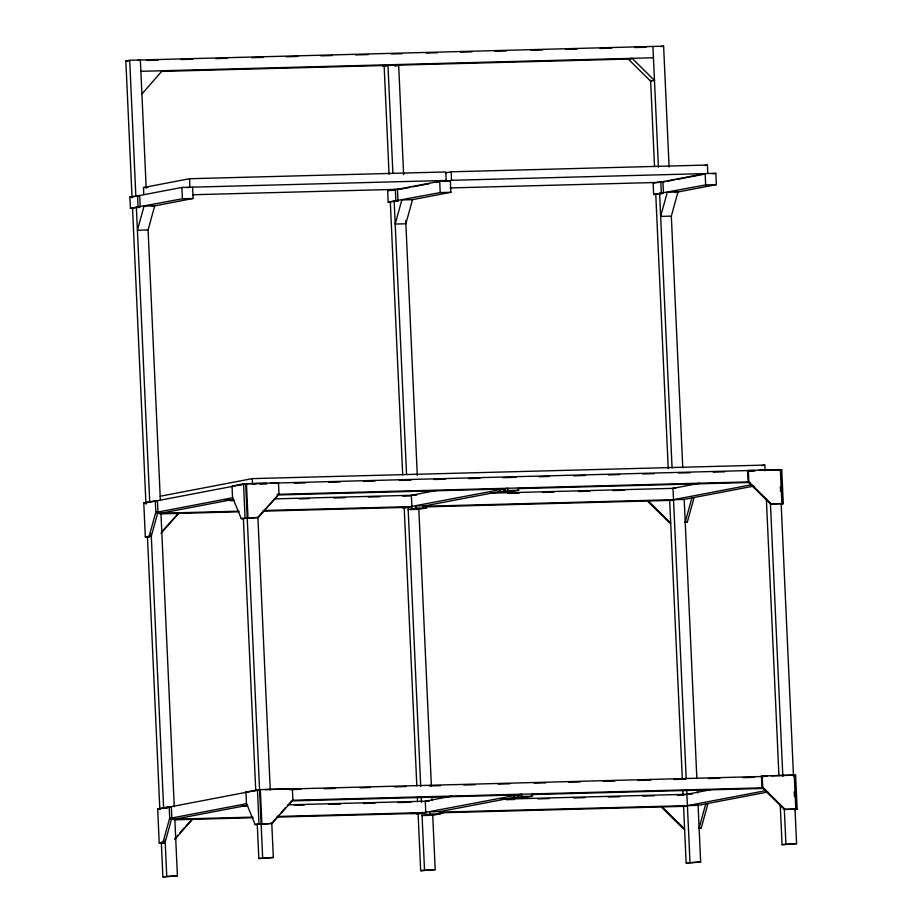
<?xml version="1.0" encoding="UTF-8"?>
<svg xmlns="http://www.w3.org/2000/svg" width="923" height="923" viewBox="0 0 923 923"><rect width="100%" height="100%" fill="white"/><g stroke="black" fill="none" stroke-linecap="round" stroke-linejoin="round"><path stroke-width="1.38" d="M155.295 500.774L143.78 502.977L145.326 536.967L149.168 536.24L155.802 512.103L155.295 500.774L157.429 500.716L157.948 512.046L151.303 536.182L146.699 537.059L149.364 536.99M169.186 806.714L157.671 808.917L159.218 842.918L163.059 842.18L169.705 818.043L169.186 806.714L171.32 806.656L171.84 817.997L165.194 842.122L160.59 842.999L163.256 842.93M687.358 522.003L694.004 497.878L691.869 497.935L685.224 522.06L687.358 522.003L684.797 522.499M701.249 827.954L707.895 803.818L705.76 803.875L699.115 828L701.249 827.954L698.688 828.439M141.911 93.984L162.24 70.748M161.998 531.498L178.474 513.407L160.914 533.459M266.435 483.294L243.545 483.894L232.031 486.098L232.55 497.428L241.249 518.622L257.898 517.549L278.988 494.174L278.481 482.844L246.441 483.698L147.195 502.677M257.898 517.549L278.988 494.174M174.966 838.499L177.735 835.327M179.581 833.215L184.196 827.943M186.054 825.831L192.365 819.347L174.805 839.411M259.571 789.765L245.922 792.026L246.441 803.356L255.14 824.551L271.789 823.478L279.184 815.032M281.03 812.921L285.645 807.637M287.503 805.525L292.891 800.103L292.372 788.773L260.332 789.615L253.594 790.561M271.789 823.478L292.891 800.103M132.058 197.695L125.851 60.999L129.693 60.272L663.614 46.15L669.094 167.017M137.804 60.48L140.365 59.983L146.18 188.05M386.172 65.545L382.814 66.179L387.983 65.418M398.667 65.129L394.825 65.868L400.005 65.095M661.053 46.635L663.614 46.15M143.803 194.615L143.48 187.531L189.527 178.727L445.809 171.955L446.201 180.447L442.013 181.254M129.889 197.037L139.696 195.514L140.215 206.844L130.408 208.367L129.889 197.037L134.585 196.484M135.866 196.241L181.9 187.438L446.201 180.447M187.127 187.761L189.919 187.231L189.527 178.727M192.584 187.15L193.103 198.491L182.419 198.768L130.408 208.367M152.168 206.314L193.103 198.491M445.567 172.878L451.151 171.805L707.433 165.032L707.814 173.536M391.087 190.553L439.694 181.254L450.366 180.966L450.886 192.307L411.82 199.772M409.916 187.392L400.155 189.25L192.826 194.741M412.708 186.85L429.449 183.654M436.429 182.316L439.221 181.785M445.959 181.369L451.532 180.308L715.821 173.316L716.34 184.646L675.417 192.48M395.863 200.718L395.344 189.377L387.672 190.853L388.191 202.183L397.998 200.66L397.478 189.33M450.886 192.307L440.202 192.584L388.191 202.183M704.641 165.563L707.433 165.032M653.646 194.534L663.452 192.999L662.945 181.669L660.81 181.727L653.138 183.192L653.646 194.534L705.657 184.935L716.34 184.646M659.103 182.408L705.149 173.605L705.657 184.935M661.779 182.339L664.56 181.808M667.352 181.266L674.332 179.939M677.124 179.397L703.626 174.332M713.041 173.859L715.821 173.316M160.175 496.239L252.256 478.622L764.821 465.077L765.086 470.742M145.153 503.07L145.915 502.92L143.78 502.977M253.802 484.044L257.125 483.41M277.708 482.994L278.481 482.844M157.245 512.184L232.584 497.774M233.496 499.355L160.948 513.234L174.274 806.771M258.671 517.411L241.249 518.622M436.487 490.471L411.381 495.27L411.993 508.861M406.235 507.465L402.878 508.1L507.812 488.255L507.915 490.517L500.243 491.994L500.139 489.721M422.572 506.312L500.704 491.371M415.835 508.135L408.162 509.6L418.834 509.311L426.507 507.846L426.403 505.585L415.731 505.862L415.835 508.135L426.507 507.846M518.495 487.967L518.599 490.24L510.915 491.705L500.243 491.994M762.04 465.607L764.821 465.077M781.146 503.716L781.908 503.566L780.362 469.576L747.561 470.568L748.08 481.898L770.463 504.004L783.281 503.658L781.735 469.669L758.844 470.269M672.994 488.348L699.507 483.283M768.917 470.003L769.69 469.865M777.039 470.211L780.362 469.576M779.174 470.153L781.735 469.669M748.08 481.898L748.841 481.76L771.236 503.854L781.908 503.566M425.411 506.877L669.671 500.416L751.645 484.737M424.43 506.266L684.185 499.401L753.953 486.063M770.463 504.004L771.236 503.854M780.72 504.154L783.281 503.658M159.044 809.01L162.367 808.375M163.648 808.133L254.448 790.746M270.243 789.488L271.016 789.338M291.599 788.923L292.372 788.773M171.136 818.124L246.476 803.714M174.839 819.174L247.387 805.306M272.562 823.328L255.14 824.551M451.774 796.145L425.272 801.21L425.884 814.813M411.266 813.555L421.465 813.371M420.138 813.405L416.781 814.04L521.703 794.195L521.807 796.468L514.134 797.934L514.03 795.661M439.256 811.721L515.992 797.057M429.726 814.074L422.053 815.54L432.725 815.263L440.398 813.798L440.294 811.525L429.622 811.813L429.726 814.074L440.398 813.798M443.305 812.713L440.156 812.875M532.386 793.918L532.49 796.18L524.818 797.645L514.134 797.934M161.329 842.318L162.898 876.85L177.412 875.835L174.862 819.716M257.252 823.974L258.821 858.505L273.335 857.49L271.766 822.958M177.412 875.835L162.898 876.85M273.335 857.49L258.821 858.505M771.397 775.782L795.603 775.147L797.149 809.136L784.331 809.483L761.948 787.377L761.429 776.047L794.241 775.055L795.776 809.056L795.015 809.194M782.796 775.482L783.558 775.343M682.282 795.176L710.606 789.753M793.468 775.205L794.241 775.055M793.042 775.632L795.603 775.147M761.948 787.377L762.721 787.238L785.104 809.333L795.776 809.056M765.536 790.688L683.574 806.356L439.302 812.817M767.844 792.003L698.088 805.341L439.763 812.171M418.073 813.105L420.68 870.666L435.195 869.651L432.714 814.974M435.195 869.651L420.68 870.666M784.331 809.483L785.104 809.333M794.588 809.633L797.149 809.136M683.528 805.456L686.147 863.017L700.661 862.001L698.042 804.441M780.235 804.383L782.058 844.672L796.584 843.657L795.015 809.125M700.661 862.001L686.147 863.017M796.584 843.657L782.058 844.672M125.851 60.999L128.516 60.93M146.607 60.456L158.121 60.145M181.162 59.534L192.676 59.234M215.717 58.622L227.231 58.322M251.714 57.676L263.228 57.364M286.268 56.765L297.783 56.453M320.823 55.842L332.338 55.542M355.378 54.93L368.335 54.595M391.375 53.984L402.151 53.696M425.93 53.073L437.444 52.761M460.485 52.15L471.999 51.85M495.04 51.238L506.554 50.938M531.037 50.292L542.551 49.98M565.591 49.369L577.106 49.069M600.146 48.458L611.661 48.158M634.701 47.546L646.215 47.246M140.884 71.313L653.449 57.768M161.525 71.406L631.101 58.991M143.48 187.531L147.807 187.415M450.124 187.934L658.895 182.408M391.514 190.115L393.648 190.057M136.373 207.571L139.05 207.502M659.622 193.738L662.287 193.668M395.494 201.352L398.171 201.283M270.589 483.179L754.679 470.384M239.703 484.633L241.838 484.575M259.721 484.102L266.92 483.917M294.275 483.191L305.79 482.879M328.83 482.279L340.345 481.968M363.385 481.356L374.9 481.056M399.382 480.41L410.897 480.11M433.937 479.499L445.451 479.187M468.492 478.587L480.006 478.276M503.047 477.664L516.003 477.329M539.032 476.718L549.116 476.453M573.587 475.806L585.113 475.495M608.142 474.895L619.668 474.584M642.696 473.972L654.222 473.672M678.693 473.026L690.208 472.714M713.248 472.115L724.774 471.803M747.803 471.192L755.002 471.007M277.027 494.359L749.28 481.875M277.511 494.982L504.996 488.959M517.953 488.625L749.764 482.487M502.804 489.651L505.481 489.582M507.915 490.517L518.599 490.24M147.622 502.239L149.757 502.181M225.224 500.185L233.865 499.966M274.177 498.893L416.711 495.132M490.148 493.182L675.671 488.279M230.023 500.693L234.35 500.578M299.133 498.87L309.217 498.605M333.688 497.959L345.214 497.647M368.242 497.036L379.768 496.736M402.797 496.124L411.439 495.893M507.904 493.344L519.418 493.044M542.459 492.432L553.973 492.132M578.456 491.486L589.97 491.174M613.01 490.575L624.525 490.263M155.802 512.103L157.948 512.046M156.945 513.338L238.699 511.18M263.17 510.534L411.473 506.612M159.991 513.892L239.184 511.804M263.655 511.146L409.074 507.304M149.168 536.24L151.303 536.182M145.326 536.967L147.461 536.909M761.429 776.047L767.128 775.897M264.913 789.626L766.978 776.37M289.453 789.626L300.967 789.327M324.008 788.715L335.522 788.404M359.993 787.757L370.077 787.492M394.548 786.846L406.074 786.546M429.103 785.935L440.629 785.635M463.658 785.023L475.183 784.712M498.212 784.112L509.738 783.8M534.209 783.154L545.735 782.854M568.764 782.243L580.29 781.943M603.319 781.331L614.845 781.02M637.874 780.42L650.83 780.073M673.871 779.462L685.385 779.162M708.426 778.55L719.94 778.239M742.98 777.639L754.495 777.328M245.922 792.026L248.056 791.969M292.36 800.264L763.171 787.815M291.403 800.922L521.876 794.83M531.844 794.565L763.656 788.438M521.807 796.468L532.49 796.18M164.986 808.098L167.651 808.017M241.999 806.056L247.756 805.906M288.068 804.844L429.276 801.106M501.154 799.203L686.885 794.299M688.223 794.253L692.227 794.149M157.671 808.917L159.806 808.86M294.31 805.306L304.394 805.041M328.865 804.395L340.379 804.083M363.42 803.483L374.934 803.172M397.975 802.56L410.931 802.225M505.966 799.71L514.596 799.48M537.636 798.868L549.15 798.568M573.633 797.922L585.147 797.61M608.188 797.01L619.702 796.699M642.743 796.088L654.257 795.788M677.297 795.176L683.055 795.026M169.705 818.043L171.84 817.997M170.836 819.278L252.59 817.12M277.062 816.474L425.365 812.552M173.882 819.832L253.075 817.743M277.546 817.097L424.615 813.209M163.059 842.18L165.194 842.122M159.218 842.918L165.355 842.745M780.373 486.721L780.57 491.128M781.158 504.073L793.503 776.024M794.23 791.853L794.438 796.445M770.417 502.92L782.831 776.312M784.331 809.402L785.9 843.934M766.378 499.343L778.931 775.608M748.334 470.418L748.841 481.76M762.202 775.908L762.721 787.238M671.321 215.936L682.755 467.742M684.185 499.401L696.865 778.539M697.384 790.053L697.523 792.926M660.81 181.727L661.318 193.057M652.93 46.427L658.422 167.294M659.599 193.195L672.071 468.03M672.994 488.175L686.193 778.827M686.712 790.342L689.977 862.278M650.6 80.255L654.522 166.59M655.757 193.934L668.24 468.757M669.671 500.416L682.351 779.554M682.87 791.069L683.066 795.384M503.981 488.994L504.073 491.255M517.872 794.934L517.976 797.195M451.151 171.805L451.532 180.308M439.694 181.254L440.202 192.584M398.678 65.314L403.639 174.666M405.728 220.712L417.3 475.391M418.8 508.492L431.41 786.2M431.929 797.703L432.056 800.587M387.995 65.591L392.898 173.512M394.133 200.845L406.547 474.237M408.058 507.338L420.726 786.477M421.188 796.549L421.453 802.306M421.903 812.378L424.522 869.928M384.153 66.329L389.056 174.251M390.302 201.583L402.716 474.976M404.147 506.623L416.827 785.773M417.346 797.287L417.542 801.602M257.921 517.907L270.266 789.857M252.256 478.622L252.521 484.298M246.441 483.698L247.987 517.688M260.332 789.615L261.878 823.616M245.68 483.837L262.651 857.767M243.545 483.894L245.08 517.895M257.436 789.823L258.982 823.812M243.395 518.934L255.752 790.873M181.9 187.438L182.419 198.768M148.072 229.769L160.371 500.485M137.562 195.561L138.081 206.902M129.693 60.272L135.831 195.526M136.35 207.029L149.745 502.008M151.187 533.667L163.659 808.49M165.102 840.149L166.74 876.112M132.52 207.767L145.972 504.177M147.484 537.278L159.829 809.217M144.046 206.106L137.412 230.231L148.084 229.954L154.729 205.829L144.046 206.106M401.84 199.922L395.194 224.047L405.866 223.77L412.512 199.645L401.84 199.922M667.294 192.272L660.649 216.397L671.333 216.12L677.967 191.984L667.294 192.272M632.093 58.334L628.251 59.06L650.634 81.155L654.476 80.428L632.093 58.334M648.315 500.981L647.554 501.131L669.936 523.226L670.709 523.076L648.315 500.981M662.206 806.921L661.445 807.071L683.828 829.166L684.601 829.016L662.206 806.921"/></g></svg>
